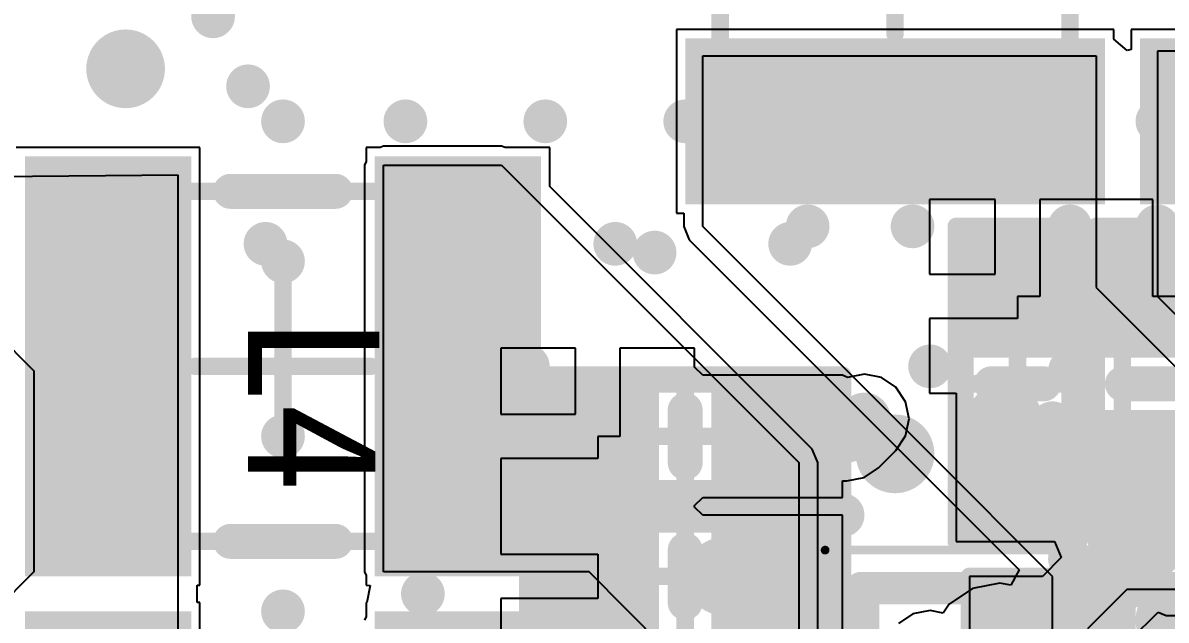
# Model space of a CAD drawing. Header units: millimetres. Extents: x 15 to 120, y 22 to 104.
# Drawn here: x 74.51 to 81.05, y 69.65 to 73.06 of the extents above; entities that cross this region are included whole.
import ezdxf

# ---------------------------------------------------------------- set-up
doc = ezdxf.new("R2010")
doc.units = ezdxf.units.MM
for name, color, linetype in [('BottomLayer', 5, 'Continuous'), ('BottomOverlay', 54, 'Continuous'), ('BottomPaste', 16, 'Continuous'), ('BottomSolder', 6, 'Continuous'), ('Mechanical13', 56, 'Continuous'), ('Mechanical15', 56, 'Continuous'), ('MultiLayer', 9, 'Continuous'), ('TopLayer', 1, 'Continuous'), ('TopOverlay', 2, 'Continuous'), ('TopPaste', 8, 'Continuous'), ('TopSolder', 216, 'Continuous')]:
    doc.layers.add(name, color=color, linetype=linetype)

msp = doc.modelspace()

# ---------------------------------------------------------------- linework, layer by layer
at = {"layer": 'BottomLayer'}
for p, q in [((80.07302247999999, 72.05400118), (79.69602298, 72.05400118)), ((79.69602298, 72.05400118), (79.69602298, 71.62700178)), ((80.07302247999999, 71.62700178), (80.07302247999999, 72.05400118)), ((80.49599597999999, 72.05400118), (80.32702248, 72.05400118)), ((80.32702248, 72.05400118), (80.32702248, 71.50000177999999)), ((80.97299527999999, 72.05402404), (80.49599597999999, 72.05402404)), ((80.49599597999999, 72.05402404), (80.49599597999999, 72.05400118)), ((80.97299527999999, 71.50002463999999), (80.97299527999999, 72.05402404)), ((79.69602298, 71.62700178), (80.07302247999999, 71.62700178)), ((80.32702248, 71.50000177999999), (80.20002248, 71.50000177999999)), ((80.20002248, 71.50000177999999), (80.20002248, 71.37300178)), ((81.22699528, 71.50002463999999), (80.97299527999999, 71.50002463999999)), ((80.20002248, 71.37300178), (79.69602298, 71.37300178)), ((79.69602298, 71.37300178), (79.69602298, 70.94600238)), ((77.67299933999999, 71.20400287999999), (77.24599993999999, 71.20400287999999)), ((77.24599993999999, 71.20400287999999), (77.24599993999999, 70.82700338)), ((77.67299933999999, 70.82700338), (77.67299933999999, 71.20400287999999)), ((78.35399874, 71.20400287999999), (77.92699934, 71.20400287999999)), ((77.92699934, 71.20400287999999), (77.92699934, 70.70000338)), ((78.35399874, 71.09600716), (78.35399874, 71.20400287999999)), ((78.40000322, 71.05000522), (78.35399874, 71.09600716)), ((78.4247098, 71.05000267999999), (78.40000322, 71.05000522)), ((78.42471234, 71.05000522), (78.4247098, 71.05000267999999)), ((78.42471488, 71.05000267999999), (78.42471234, 71.05000522)), ((79.19999399999999, 71.05000267999999), (78.42471488, 71.05000267999999)), ((79.19999908, 71.05000776), (79.19999399999999, 71.05000267999999)), ((79.19999908, 71.05000522), (79.19999908, 71.05000776)), ((79.22731678, 71.03540276), (79.19999908, 71.05000522)), ((79.22745393999999, 71.0354942), (79.22731678, 71.03540276)), ((79.3250001, 71.05489472), (79.22745393999999, 71.0354942)), ((79.42254625999999, 71.0354942), (79.3250001, 71.05489472)), ((79.50523849999999, 70.98023904), (79.42254625999999, 71.0354942)), ((79.56049365999999, 70.8975468), (79.50523849999999, 70.98023904)), ((79.69602298, 70.94600238), (79.85002064, 70.94600238)), ((79.85002064, 70.94600238), (79.85002064, 70.90000044)), ((79.57989418, 70.80000064), (79.56049365999999, 70.8975468)), ((79.85002064, 70.90000044), (79.85002318, 70.90000044)), ((79.85002318, 70.90000044), (79.85002318, 70.10000457999999)), ((77.24599993999999, 70.82700338), (77.67299933999999, 70.82700338)), ((79.56049365999999, 70.70245448), (79.57989418, 70.80000064)), ((77.92699934, 70.70000338), (77.79999934, 70.70000338)), ((77.79999934, 70.70000338), (77.79999934, 70.57300338)), ((79.50523849999999, 70.61976224), (79.56049365999999, 70.70245448)), ((79.40524124, 70.51976497999999), (79.50523849999999, 70.61976224)), ((77.79999934, 70.57300338), (77.24599993999999, 70.57300338)), ((77.24599993999999, 70.57300338), (77.24599993999999, 70.40402225999999)), ((79.322549, 70.46450981999999), (79.40524124, 70.51976497999999)), ((79.19999908, 70.35000407999999), (79.19999908, 70.44510676)), ((79.19999908, 70.44510676), (79.22500284, 70.44510676)), ((79.22500284, 70.44510676), (79.322549, 70.46450981999999)), ((77.24599993999999, 70.40402225999999), (77.24597707999999, 70.40402225999999)), ((77.24597707999999, 70.40402225999999), (77.24597707999999, 70.02702276)), ((78.35399874, 70.3039996), (78.40000322, 70.35000154)), ((78.40000322, 70.35000154), (78.4247098, 70.35000407999999)), ((78.4247098, 70.35000407999999), (78.42471234, 70.35000154)), ((78.42471234, 70.35000154), (78.42471234, 70.35000407999999)), ((78.42471234, 70.35000407999999), (79.19999908, 70.35000407999999)), ((78.35399874, 70.29605194), (78.35399874, 70.3039996)), ((78.40002607999999, 70.25002459999999), (78.35399874, 70.29605194)), ((78.42468694, 70.25002205999999), (78.40002607999999, 70.25002459999999)), ((78.40002607999999, 70.25002459999999), (78.40002607999999, 70.25002459999999)), ((78.40002607999999, 70.25002459999999), (78.40002607999999, 70.25002459999999)), ((78.40002607999999, 70.25002459999999), (78.40002607999999, 70.25002459999999)), ((78.42468948, 70.25002459999999), (78.42468694, 70.25002205999999)), ((78.42469202, 70.25002205999999), (78.42468948, 70.25002459999999)), ((79.20002448, 70.25002205999999), (78.42469202, 70.25002205999999)), ((79.20002448, 69.55002345999999), (79.20002448, 70.25002205999999)), ((79.85002318, 70.10000457999999), (80.41174926, 70.10000457999999)), ((80.41174926, 70.10000457999999), (80.45001943999999, 70.00761462)), ((77.24597707999999, 70.02702276), (77.79997648, 70.02702276)), ((77.79997648, 70.02702276), (77.79997648, 69.77302275999999)), ((80.45001943999999, 70.00761462), (80.34242757999999, 69.9000253)), ((80.34242757999999, 69.9000253), (79.92500652, 69.9000253)), ((79.92500652, 69.9000253), (79.92500652, 69.12469284)), ((77.79997648, 69.77302275999999), (77.24597707999999, 69.77302275999999)), ((77.24597707999999, 69.77302275999999), (77.24597707999999, 69.39602325999999)), ((80.84619339999999, 69.53863663999999), (81.0036353, 69.69608108)), ((81.0036353, 69.69608108), (81.04974899999999, 69.67698028)), ((81.04974899999999, 69.67698028), (81.60002476, 69.67698028))]:
    msp.add_line(p, q, dxfattribs=at)
for points, const_width in [([(75.73750156, 72.69999938, 1), (75.86250004, 72.69999938, 1)], 0.12499848), ([(74.83750082, 71.80000118, 1), (74.96249929999999, 71.80000118, 1)], 0.12499848), ([(75.83750135999999, 71.80000118, 1), (75.96249983999999, 71.80000118, 1)], 0.12499848), ([(76.83750189999999, 71.80000118, 1), (76.96250038, 71.80000118, 1)], 0.12499848), ([(77.8374999, 71.80000118, 1), (77.96249838, 71.80000118, 1)], 0.12499848), ([(78.83750044, 71.80000118, 1), (78.96249892, 71.80000118, 1)], 0.12499848), ([(80.01249935999999, 71.67500016, 1), (80.13749784, 71.67500016, 1)], 0.12499848), ([(80.26250139999999, 71.67500016, 1), (80.38749988, 71.67500016, 1)], 0.12499848), ([(80.8125003, 71.67500016, 1), (80.93749878, 71.67500016, 1)], 0.12499848), ([(80.13752324, 71.50000177999999, 1), (80.26252172, 71.50000177999999, 1)], 0.12499848), ([(77.56249917999999, 70.82500186, 1), (77.68749765999999, 70.82500186, 1)], 0.12499848), ([(79.25000152, 70.80000064, 1), (79.39999868, 70.80000064, 1)], 0.1499997), ([(79.26250085999999, 70.80000064, 1), (79.38749933999999, 70.80000064, 1)], 0.12499848), ([(80.33750252, 70.77500196, 1), (80.46250099999999, 70.77500196, 1)], 0.12499848), ([(77.73750009999999, 70.70000338, 1), (77.86249858, 70.70000338, 1)], 0.12499848), ([(77.73750518, 70.69999829999999, 1), (77.86250366, 70.69999829999999, 1)], 0.12499848), ([(77.73750518, 70.69999829999999, 1), (77.86250366, 70.69999829999999, 1)], 0.12499848), ([(78.7250013, 70.70000338, 1), (78.87499846, 70.70000338, 1)], 0.1499997), ([(79.15000425999999, 70.70000338, 1), (79.30000142, 70.70000338, 1)], 0.1499997), ([(79.15000425999999, 70.70000338, 1), (79.30000142, 70.70000338, 1)], 0.1499997), ([(77.56249917999999, 70.57499982, 1), (77.68749765999999, 70.57499982, 1)], 0.12499848), ([(80.99999548, 70.49997583999999, 1), (81.19999508, 70.49997583999999, 1)], 0.1999996), ([(80.8125003, 70.32500032, 1), (80.93749878, 70.32500032, 1)], 0.12499848), ([(80.99999548, 70.22501575999999, 1), (81.19999508, 70.22501575999999, 1)], 0.1999996), ([(80.99999548, 70.22501575999999, 1), (81.19999508, 70.22501575999999, 1)], 0.1999996), ([(77.56250172, 70.02500092, 1), (77.6875002, 70.02500092, 1)], 0.12499848), ([(77.73750518, 70.02500092, 1), (77.86250366, 70.02500092, 1)], 0.12499848), ([(77.73750518, 70.02500092, 1), (77.86250366, 70.02500092, 1)], 0.12499848), ([(78.73752603999999, 69.90002276, 1), (78.86252452, 69.90002276, 1)], 0.12499848), ([(77.56250172, 69.77499888, 1), (77.6875002, 69.77499888, 1)], 0.12499848), ([(77.73750518, 69.77499888, 1), (77.86250366, 69.77499888, 1)], 0.12499848), ([(77.73750518, 69.77499888, 1), (77.86250366, 69.77499888, 1)], 0.12499848), ([(80.58750202, 69.6500004, 1), (80.71250049999999, 69.6500004, 1)], 0.12499848), ([(81.10000036, 69.6000005, 1), (81.29999996, 69.6000005, 1)], 0.1999996), ([(80.27500581999999, 69.5000261, 1), (80.47500542, 69.5000261, 1)], 0.1999996)]:
    msp.add_lwpolyline(points, format="xyb", close=True, dxfattribs=dict(at, const_width=const_width))
for points, const_width in [([(80.20002248, 71.50000177999999), (82.10002376, 71.50000177999999)], 0.2499995), ([(79.22500284, 70.70000338), (79.3250001, 70.80000064)], 0.2999994), ([(77.79999934, 70.70000338), (77.80000442, 70.69999829999999)], 0.2499995), ([(77.80000442, 70.02500092), (77.80000442, 70.69999829999999)], 0.2499995), ([(78.79999988, 70.70000338), (79.22500284, 70.70000338)], 0.2999994), ([(81.09999528, 70.22501575999999), (81.09999528, 70.49997583999999)], 0.3999992), ([(80.37500562, 69.5000261), (81.09999528, 70.22501575999999)], 0.3999992), ([(77.80000442, 69.77499888), (77.80000442, 70.02500092)], 0.2499995), ([(77.80000442, 66.9749994), (77.80000442, 69.77499888)], 0.2499995), ([(81.20000016, 69.6000005), (81.57498036, 69.6000005)], 0.3999992)]:
    msp.add_lwpolyline(points, dxfattribs=dict(at, const_width=const_width))
for points in [[(79.95002298, 71.20000238), (80.45002198, 71.20000238), (79.95002298, 71.80000118), (80.45002198, 71.80000118)], [(80.74999598, 71.20002524), (81.44999458, 71.20002524), (80.74999598, 71.80002404), (81.44999458, 71.80002404)], [(78.09999873999999, 70.45000388), (78.09999873999999, 70.95000288), (77.49999994, 70.45000388), (77.49999994, 70.95000288)], [(79.09999927999999, 70.45000388), (79.09999927999999, 70.95000288), (78.50000048, 70.45000388), (78.50000048, 70.95000288)], [(79.95002298, 70.20000438), (80.45002198, 70.20000438), (79.95002298, 70.80000317999999), (80.45002198, 70.80000317999999)], [(80.74999598, 70.19997644), (81.44999458, 70.19997644), (80.74999598, 70.79997524), (81.44999458, 70.79997524)], [(78.09997588, 69.65002326), (78.09997588, 70.15002226), (77.49997708, 69.65002326), (77.49997708, 70.15002226)], [(79.10002467999999, 69.65002326), (79.10002467999999, 70.15002226), (78.50002588, 69.65002326), (78.50002588, 70.15002226)], [(80.72500491999999, 69.80002549999999), (80.02500631999999, 69.80002549999999), (80.72500491999999, 69.2000267), (80.02500631999999, 69.2000267)]]:
    msp.add_solid(points, dxfattribs=at)
at = {"layer": 'BottomOverlay', "const_width": 0.1999996}
for points in [[(80.05001007999999, 70.99997737999999), (80.34998408, 70.99997737999999)], [(80.80002128, 71.00000023999999), (81.40002007999999, 71.00000023999999)], [(78.30000088, 70.55000113999999), (78.30000088, 70.85000054)], [(78.30000088, 69.75001035999999), (78.30000088, 70.04998436)]]:
    msp.add_lwpolyline(points, dxfattribs=at)
at = {"layer": 'BottomOverlay', "const_width": 0.0999998}
for points in [[(80.00001017999999, 70.99997737999999, 1), (80.10000998, 70.99997737999999, 1)], [(80.29998418, 70.99997737999999, 1), (80.39998398, 70.99997737999999, 1)], [(80.75002137999999, 71.00000023999999, 1), (80.85002118, 71.00000023999999, 1)], [(78.25000098, 70.85000054, 1), (78.35000078, 70.85000054, 1)], [(78.25000098, 70.55000113999999, 1), (78.35000078, 70.55000113999999, 1)], [(78.25000098, 70.04998436, 1), (78.35000078, 70.04998436, 1)], [(78.25000098, 69.75001035999999, 1), (78.35000078, 69.75001035999999, 1)]]:
    msp.add_lwpolyline(points, format="xyb", close=True, dxfattribs=at)
at = {"layer": 'BottomPaste'}
for points in [[(79.95002298, 71.20000238), (80.45002198, 71.20000238), (79.95002298, 71.80000118), (80.45002198, 71.80000118)], [(79.95002298, 71.20000238), (80.45002198, 71.20000238), (79.95002298, 71.80000118), (80.45002198, 71.80000118)], [(80.74999598, 71.20002524), (81.44999458, 71.20002524), (80.74999598, 71.80002404), (81.44999458, 71.80002404)], [(80.74999598, 71.20002524), (81.44999458, 71.20002524), (80.74999598, 71.80002404), (81.44999458, 71.80002404)], [(78.09999873999999, 70.45000388), (78.09999873999999, 70.95000288), (77.49999994, 70.45000388), (77.49999994, 70.95000288)], [(78.09999873999999, 70.45000388), (78.09999873999999, 70.95000288), (77.49999994, 70.45000388), (77.49999994, 70.95000288)], [(79.09999927999999, 70.45000388), (79.09999927999999, 70.95000288), (78.50000048, 70.45000388), (78.50000048, 70.95000288)], [(79.09999927999999, 70.45000388), (79.09999927999999, 70.95000288), (78.50000048, 70.45000388), (78.50000048, 70.95000288)], [(79.95002298, 70.20000438), (80.45002198, 70.20000438), (79.95002298, 70.80000317999999), (80.45002198, 70.80000317999999)], [(79.95002298, 70.20000438), (80.45002198, 70.20000438), (79.95002298, 70.80000317999999), (80.45002198, 70.80000317999999)], [(80.74999598, 70.19997644), (81.44999458, 70.19997644), (80.74999598, 70.79997524), (81.44999458, 70.79997524)], [(80.74999598, 70.19997644), (81.44999458, 70.19997644), (80.74999598, 70.79997524), (81.44999458, 70.79997524)], [(78.09997588, 69.65002326), (78.09997588, 70.15002226), (77.49997708, 69.65002326), (77.49997708, 70.15002226)], [(78.09997588, 69.65002326), (78.09997588, 70.15002226), (77.49997708, 69.65002326), (77.49997708, 70.15002226)], [(79.10002467999999, 69.65002326), (79.10002467999999, 70.15002226), (78.50002588, 69.65002326), (78.50002588, 70.15002226)], [(79.10002467999999, 69.65002326), (79.10002467999999, 70.15002226), (78.50002588, 69.65002326), (78.50002588, 70.15002226)], [(80.72500491999999, 69.80002549999999), (80.02500631999999, 69.80002549999999), (80.72500491999999, 69.2000267), (80.02500631999999, 69.2000267)], [(80.72500491999999, 69.80002549999999), (80.02500631999999, 69.80002549999999), (80.72500491999999, 69.2000267), (80.02500631999999, 69.2000267)]]:
    msp.add_solid(points, dxfattribs=at)
at = {"layer": 'BottomSolder'}
for points in [[(79.90002308, 71.15000248), (80.50002187999999, 71.15000248), (79.90002308, 71.85000108), (80.50002187999999, 71.85000108)], [(79.90002308, 71.15000248), (80.50002187999999, 71.15000248), (79.90002308, 71.85000108), (80.50002187999999, 71.85000108)], [(80.69999607999999, 71.15002534), (81.49999448, 71.15002534), (80.69999607999999, 71.85002394), (81.49999448, 71.85002394)], [(80.69999607999999, 71.15002534), (81.49999448, 71.15002534), (80.69999607999999, 71.85002394), (81.49999448, 71.85002394)], [(78.14999863999999, 70.40000398), (78.14999863999999, 71.00000278), (77.45000003999999, 70.40000398), (77.45000003999999, 71.00000278)], [(78.14999863999999, 70.40000398), (78.14999863999999, 71.00000278), (77.45000003999999, 70.40000398), (77.45000003999999, 71.00000278)], [(79.14999918, 70.40000398), (79.14999918, 71.00000278), (78.45000058, 70.40000398), (78.45000058, 71.00000278)], [(79.14999918, 70.40000398), (79.14999918, 71.00000278), (78.45000058, 70.40000398), (78.45000058, 71.00000278)], [(79.90002308, 70.15000447999999), (80.50002187999999, 70.15000447999999), (79.90002308, 70.85000308), (80.50002187999999, 70.85000308)], [(79.90002308, 70.15000447999999), (80.50002187999999, 70.15000447999999), (79.90002308, 70.85000308), (80.50002187999999, 70.85000308)], [(80.69999607999999, 70.14997654), (81.49999448, 70.14997654), (80.69999607999999, 70.84997514), (81.49999448, 70.84997514)], [(80.69999607999999, 70.14997654), (81.49999448, 70.14997654), (80.69999607999999, 70.84997514), (81.49999448, 70.84997514)], [(78.14997577999999, 69.60002336), (78.14997577999999, 70.20002216), (77.44997717999999, 69.60002336), (77.44997717999999, 70.20002216)], [(78.14997577999999, 69.60002336), (78.14997577999999, 70.20002216), (77.44997717999999, 69.60002336), (77.44997717999999, 70.20002216)], [(79.15002458, 69.60002336), (79.15002458, 70.20002216), (78.45002597999999, 69.60002336), (78.45002597999999, 70.20002216)], [(79.15002458, 69.60002336), (79.15002458, 70.20002216), (78.45002597999999, 69.60002336), (78.45002597999999, 70.20002216)], [(80.77500481999999, 69.85002539999999), (79.97500642, 69.85002539999999), (80.77500481999999, 69.15002679999999), (79.97500642, 69.15002679999999)], [(80.77500481999999, 69.85002539999999), (79.97500642, 69.85002539999999), (80.77500481999999, 69.15002679999999), (79.97500642, 69.15002679999999)]]:
    msp.add_solid(points, dxfattribs=at)
at = {"layer": 'Mechanical13', "const_width": 0.0999998}
for points in [[(78.50001825999999, 72.34997976), (78.50001825999999, 74.65000056)], [(80.50001426, 72.34997976), (80.50001426, 74.65000056)], [(78.50001825999999, 72.34997976), (80.50001426, 72.34997976)], [(74.85000269999999, 72.09999549999999), (77.15002349999999, 72.09999549999999)], [(74.85000269999999, 70.0999995), (74.85000269999999, 72.09999549999999)], [(77.15002349999999, 70.0999995), (77.15002349999999, 72.09999549999999)], [(79.89999768, 70.45001658), (79.89999768, 71.54998898)], [(79.89999768, 71.54998898), (80.49999648, 71.54998898)], [(80.49999648, 70.45001658), (80.49999648, 71.54998898)], [(80.80002128, 70.44998864), (80.80002128, 71.55001184)], [(80.80002128, 71.55001184), (81.40002007999999, 71.55001184)], [(77.74999944, 70.40000398), (77.74999944, 71.00000278)], [(77.74999944, 71.00000278), (78.84999977999999, 71.00000278)], [(78.84999977999999, 70.40000398), (78.84999977999999, 71.00000278)], [(79.89999768, 70.45001658), (80.49999648, 70.45001658)], [(80.80002128, 70.44998864), (81.40002007999999, 70.44998864)], [(77.74999944, 70.40000398), (78.84999977999999, 70.40000398)], [(77.74998928, 70.19999675999999), (78.85001247999999, 70.19999675999999)], [(77.74998928, 69.59999796), (77.74998928, 70.19999675999999)], [(78.85001247999999, 69.59999796), (78.85001247999999, 70.19999675999999)], [(74.85000269999999, 70.0999995), (77.15002349999999, 70.0999995)], [(79.35999622, 64.3099806), (79.35999622, 69.7899798)], [(79.35999622, 69.7899798), (84.83999542, 69.7899798)]]:
    msp.add_lwpolyline(points, dxfattribs=at)
at = {"layer": 'Mechanical13', "const_width": 0.0499999}
for points in [[(78.47501958, 72.34997976, 1), (78.52501694, 72.34997976, 1)], [(78.47501958, 72.34997976, 1), (78.52501694, 72.34997976, 1)], [(80.47501557999999, 72.34997976, 1), (80.52501294, 72.34997976, 1)], [(80.47501557999999, 72.34997976, 1), (80.52501294, 72.34997976, 1)], [(74.82500402, 72.09999549999999, 1), (74.87500138, 72.09999549999999, 1)], [(74.82500402, 72.09999549999999, 1), (74.87500138, 72.09999549999999, 1)], [(77.12502482, 72.09999549999999, 1), (77.17502218, 72.09999549999999, 1)], [(77.12502482, 72.09999549999999, 1), (77.17502218, 72.09999549999999, 1)], [(79.874999, 71.54998898, 1), (79.92499636, 71.54998898, 1)], [(79.874999, 71.54998898, 1), (79.92499636, 71.54998898, 1)], [(80.4749978, 71.54998898, 1), (80.52499515999999, 71.54998898, 1)], [(80.4749978, 71.54998898, 1), (80.52499515999999, 71.54998898, 1)], [(80.7750226, 71.55001184, 1), (80.82501995999999, 71.55001184, 1)], [(80.7750226, 71.55001184, 1), (80.82501995999999, 71.55001184, 1)], [(77.72500076, 71.00000278, 1), (77.77499811999999, 71.00000278, 1)], [(77.72500076, 71.00000278, 1), (77.77499811999999, 71.00000278, 1)], [(78.8250011, 71.00000278, 1), (78.87499846, 71.00000278, 1)], [(78.8250011, 71.00000278, 1), (78.87499846, 71.00000278, 1)], [(79.874999, 70.45001658, 1), (79.92499636, 70.45001658, 1)], [(79.874999, 70.45001658, 1), (79.92499636, 70.45001658, 1)], [(80.4749978, 70.45001658, 1), (80.52499515999999, 70.45001658, 1)], [(80.4749978, 70.45001658, 1), (80.52499515999999, 70.45001658, 1)], [(80.7750226, 70.44998864, 1), (80.82501995999999, 70.44998864, 1)], [(80.7750226, 70.44998864, 1), (80.82501995999999, 70.44998864, 1)], [(77.72500076, 70.40000398, 1), (77.77499811999999, 70.40000398, 1)], [(77.72500076, 70.40000398, 1), (77.77499811999999, 70.40000398, 1)], [(78.8250011, 70.40000398, 1), (78.87499846, 70.40000398, 1)], [(78.8250011, 70.40000398, 1), (78.87499846, 70.40000398, 1)], [(77.7249906, 70.19999675999999, 1), (77.77498795999999, 70.19999675999999, 1)], [(77.7249906, 70.19999675999999, 1), (77.77498795999999, 70.19999675999999, 1)], [(78.8250138, 70.19999675999999, 1), (78.87501116, 70.19999675999999, 1)], [(78.8250138, 70.19999675999999, 1), (78.87501116, 70.19999675999999, 1)], [(74.82500402, 70.0999995, 1), (74.87500138, 70.0999995, 1)], [(74.82500402, 70.0999995, 1), (74.87500138, 70.0999995, 1)], [(77.12502482, 70.0999995, 1), (77.17502218, 70.0999995, 1)], [(77.12502482, 70.0999995, 1), (77.17502218, 70.0999995, 1)], [(79.33499753999999, 69.7899798, 1), (79.3849949, 69.7899798, 1)], [(79.33499753999999, 69.7899798, 1), (79.3849949, 69.7899798, 1)]]:
    msp.add_lwpolyline(points, format="xyb", close=True, dxfattribs=at)
at = {"layer": 'Mechanical15'}
for points, const_width in [([(78.50001825999999, 72.20001816), (78.50001825999999, 74.80001295999999)], 0.0999998), ([(80.50001426, 72.20001816), (80.50001426, 74.80001295999999)], 0.0999998), ([(79.50001626, 73.00001655999999), (79.50001626, 74.00001456)], 0.0999998), ([(78.50001825999999, 72.20001816), (80.50001426, 72.20001816)], 0.0999998), ([(74.6999903, 72.09999549999999), (77.2999851, 72.09999549999999)], 0.0999998), ([(74.6999903, 70.0999995), (74.6999903, 72.09999549999999)], 0.0999998), ([(77.2999851, 70.0999995), (77.2999851, 72.09999549999999)], 0.0999998), ([(79.85001048, 70.10000457999999), (79.85001048, 71.90000098)], 0.0999998), ([(79.85001048, 71.90000098), (80.54998368, 71.90000098)], 0.0999998), ([(80.54998368, 70.10000457999999), (80.54998368, 71.90000098)], 0.0999998), ([(80.65000888, 70.09997664), (80.65000888, 71.90002384)], 0.0999998), ([(80.65000888, 71.90002384), (81.54998168, 71.90002384)], 0.0999998), ([(76.00001309999999, 70.6000239), (76.00001309999999, 71.6000219)], 0.0999998), ([(80.20002248, 70.70000338), (80.20002248, 71.30000217999999)], 0.0999998), ([(75.49998869999999, 71.0999975), (76.4999867, 71.0999975)], 0.0999998), ([(77.40000013999999, 70.35000407999999), (77.40000013999999, 71.05000267999999)], 0.0999998), ([(77.40000013999999, 71.05000267999999), (79.19999908, 71.05000267999999)], 0.0999998), ([(79.19999908, 70.35000407999999), (79.19999908, 71.05000267999999)], 0.0999998), ([(78.30000088, 70.40000398), (78.30000088, 71.00000278)], 0.0999998), ([(79.89999768, 70.99997737999999), (80.49999648, 70.99997737999999)], 0.0999998), ([(80.80002128, 71.00000023999999), (81.40002007999999, 71.00000023999999)], 0.0999998), ([(77.99999894, 70.70000338), (78.60000027999999, 70.70000338)], 0.0999998), ([(77.40000013999999, 70.35000407999999), (79.19999908, 70.35000407999999)], 0.0999998), ([(77.39997728, 70.24998396), (79.20002448, 70.24998396)], 0.0999998), ([(77.39997728, 69.55001075999999), (77.39997728, 70.24998396)], 0.0999998), ([(79.20002448, 69.55001075999999), (79.20002448, 70.24998396)], 0.0999998), ([(78.30000088, 69.59999796), (78.30000088, 70.19999675999999)], 0.0999998), ([(74.6999903, 70.0999995), (77.2999851, 70.0999995)], 0.0999998), ([(79.85001048, 70.10000457999999), (80.54998368, 70.10000457999999)], 0.0999998), ([(80.65000888, 70.09997664), (81.54998168, 70.09997664)], 0.0999998), ([(79.09999674, 64.04998112), (79.09999674, 70.04997928)], 0.0499999), ([(79.09999674, 70.04997928), (85.0999949, 70.04997928)], 0.0499999), ([(77.99997608, 69.90002276), (78.60002568, 69.90002276)], 0.0999998), ([(79.92501922, 68.0999781), (79.92501922, 69.9000253)], 0.0999998), ([(79.92501922, 69.9000253), (80.82499202, 69.9000253)], 0.0999998), ([(80.82499202, 68.0999781), (80.82499202, 69.9000253)], 0.0999998)]:
    msp.add_lwpolyline(points, dxfattribs=dict(at, const_width=const_width))
for points, const_width in [([(79.47501758, 73.00001655999999, 1), (79.52501493999999, 73.00001655999999, 1)], 0.0499999), ([(78.47501958, 72.20001816, 1), (78.52501694, 72.20001816, 1)], 0.0499999), ([(78.47501958, 72.20001816, 1), (78.52501694, 72.20001816, 1)], 0.0499999), ([(80.47501557999999, 72.20001816, 1), (80.52501294, 72.20001816, 1)], 0.0499999), ([(80.47501557999999, 72.20001816, 1), (80.52501294, 72.20001816, 1)], 0.0499999), ([(74.67499162, 72.09999549999999, 1), (74.72498897999999, 72.09999549999999, 1)], 0.0499999), ([(74.67499162, 72.09999549999999, 1), (74.72498897999999, 72.09999549999999, 1)], 0.0499999), ([(77.27498641999999, 72.09999549999999, 1), (77.32498378, 72.09999549999999, 1)], 0.0499999), ([(77.27498641999999, 72.09999549999999, 1), (77.32498378, 72.09999549999999, 1)], 0.0499999), ([(79.8250118, 71.90000098, 1), (79.87500915999999, 71.90000098, 1)], 0.0499999), ([(79.8250118, 71.90000098, 1), (79.87500915999999, 71.90000098, 1)], 0.0499999), ([(80.524985, 71.90000098, 1), (80.57498235999999, 71.90000098, 1)], 0.0499999), ([(80.524985, 71.90000098, 1), (80.57498235999999, 71.90000098, 1)], 0.0499999), ([(80.62501019999999, 71.90002384, 1), (80.67500756, 71.90002384, 1)], 0.0499999), ([(80.62501019999999, 71.90002384, 1), (80.67500756, 71.90002384, 1)], 0.0499999), ([(75.97501442, 71.6000219, 1), (76.02501178, 71.6000219, 1)], 0.0499999), ([(80.17502379999999, 71.30000217999999, 1), (80.22502116, 71.30000217999999, 1)], 0.0499999), ([(75.47499001999999, 71.0999975, 1), (75.52498738, 71.0999975, 1)], 0.0499999), ([(76.47498802, 71.0999975, 1), (76.52498537999999, 71.0999975, 1)], 0.0499999), ([(77.37500146, 71.05000267999999, 1), (77.42499882, 71.05000267999999, 1)], 0.0499999), ([(77.37500146, 71.05000267999999, 1), (77.42499882, 71.05000267999999, 1)], 0.0499999), ([(79.1750004, 71.05000267999999, 1), (79.22499776, 71.05000267999999, 1)], 0.0499999), ([(79.1750004, 71.05000267999999, 1), (79.22499776, 71.05000267999999, 1)], 0.0499999), ([(78.27500219999999, 71.00000278, 1), (78.32499956, 71.00000278, 1)], 0.0499999), ([(79.874999, 70.99997737999999, 1), (79.92499636, 70.99997737999999, 1)], 0.0499999), ([(80.4749978, 70.99997737999999, 1), (80.52499515999999, 70.99997737999999, 1)], 0.0499999), ([(80.7750226, 71.00000023999999, 1), (80.82501995999999, 71.00000023999999, 1)], 0.0499999), ([(77.97500026, 70.70000338, 1), (78.02499762, 70.70000338, 1)], 0.0499999), ([(78.5750016, 70.70000338, 1), (78.62499896, 70.70000338, 1)], 0.0499999), ([(80.17502379999999, 70.70000338, 1), (80.22502116, 70.70000338, 1)], 0.0499999), ([(75.97501442, 70.6000239, 1), (76.02501178, 70.6000239, 1)], 0.0499999), ([(78.27500219999999, 70.40000398, 1), (78.32499956, 70.40000398, 1)], 0.0499999), ([(77.37500146, 70.35000407999999, 1), (77.42499882, 70.35000407999999, 1)], 0.0499999), ([(77.37500146, 70.35000407999999, 1), (77.42499882, 70.35000407999999, 1)], 0.0499999), ([(79.1750004, 70.35000407999999, 1), (79.22499776, 70.35000407999999, 1)], 0.0499999), ([(79.1750004, 70.35000407999999, 1), (79.22499776, 70.35000407999999, 1)], 0.0499999), ([(77.37497859999999, 70.24998396, 1), (77.42497596, 70.24998396, 1)], 0.0499999), ([(77.37497859999999, 70.24998396, 1), (77.42497596, 70.24998396, 1)], 0.0499999), ([(79.1750258, 70.24998396, 1), (79.22502315999999, 70.24998396, 1)], 0.0499999), ([(79.1750258, 70.24998396, 1), (79.22502315999999, 70.24998396, 1)], 0.0499999), ([(78.27500219999999, 70.19999675999999, 1), (78.32499956, 70.19999675999999, 1)], 0.0499999), ([(74.67499162, 70.0999995, 1), (74.72498897999999, 70.0999995, 1)], 0.0499999), ([(74.67499162, 70.0999995, 1), (74.72498897999999, 70.0999995, 1)], 0.0499999), ([(77.27498641999999, 70.0999995, 1), (77.32498378, 70.0999995, 1)], 0.0499999), ([(77.27498641999999, 70.0999995, 1), (77.32498378, 70.0999995, 1)], 0.0499999), ([(79.8250118, 70.10000457999999, 1), (79.87500915999999, 70.10000457999999, 1)], 0.0499999), ([(79.8250118, 70.10000457999999, 1), (79.87500915999999, 70.10000457999999, 1)], 0.0499999), ([(80.524985, 70.10000457999999, 1), (80.57498235999999, 70.10000457999999, 1)], 0.0499999), ([(80.524985, 70.10000457999999, 1), (80.57498235999999, 70.10000457999999, 1)], 0.0499999), ([(80.62501019999999, 70.09997664, 1), (80.67500756, 70.09997664, 1)], 0.0499999), ([(80.62501019999999, 70.09997664, 1), (80.67500756, 70.09997664, 1)], 0.0499999), ([(79.08749739999999, 70.04997928, 1), (79.11249608, 70.04997928, 1)], 0.02499868), ([(79.08749739999999, 70.04997928, 1), (79.11249608, 70.04997928, 1)], 0.02499868), ([(77.9749774, 69.90002276, 1), (78.02497475999999, 69.90002276, 1)], 0.0499999), ([(78.57502699999999, 69.90002276, 1), (78.62502436, 69.90002276, 1)], 0.0499999), ([(79.90002054, 69.9000253, 1), (79.95001789999999, 69.9000253, 1)], 0.0499999), ([(79.90002054, 69.9000253, 1), (79.95001789999999, 69.9000253, 1)], 0.0499999), ([(80.79999334, 69.9000253, 1), (80.84999069999999, 69.9000253, 1)], 0.0499999), ([(80.79999334, 69.9000253, 1), (80.84999069999999, 69.9000253, 1)], 0.0499999)]:
    msp.add_lwpolyline(points, format="xyb", close=True, dxfattribs=dict(at, const_width=const_width))
at = {"layer": 'MultiLayer'}
for points, const_width in [([(75.53750196, 73.10000112, 1), (75.66250044, 73.10000112, 1)], 0.12499848), ([(74.98750052, 72.80000172, 1), (75.21249879999999, 72.80000172, 1)], 0.22499828), ([(75.73750156, 72.69999938, 1), (75.86250004, 72.69999938, 1)], 0.12499848), ([(75.93750116, 72.49999978, 1), (76.06249964, 72.49999978, 1)], 0.12499848), ([(76.6375023, 72.49999978, 1), (76.76250078, 72.49999978, 1)], 0.12499848), ([(77.4375007, 72.49999978, 1), (77.56249917999999, 72.49999978, 1)], 0.12499848), ([(78.23750163999999, 72.49999978, 1), (78.36250011999999, 72.49999978, 1)], 0.12499848), ([(78.93750278, 72.49999978, 1), (79.06250125999999, 72.49999978, 1)], 0.12499848), ([(79.83750098, 72.49999978, 1), (79.96249945999999, 72.49999978, 1)], 0.12499848), ([(80.43750232, 72.49999978, 1), (80.5625008, 72.49999978, 1)], 0.12499848), ([(80.93750132, 72.49999978, 1), (81.0624998, 72.49999978, 1)], 0.12499848), ([(78.93750278, 71.90000098, 1), (79.06250125999999, 71.90000098, 1)], 0.12499848), ([(79.53750158, 71.90000098, 1), (79.66250006, 71.90000098, 1)], 0.12499848), ([(80.43750232, 71.90000098, 1), (80.5625008, 71.90000098, 1)], 0.12499848), ([(80.93750132, 71.90000098, 1), (81.0624998, 71.90000098, 1)], 0.12499848), ([(74.83750082, 71.80000118, 1), (74.96249929999999, 71.80000118, 1)], 0.12499848), ([(75.83750135999999, 71.80000118, 1), (75.96249983999999, 71.80000118, 1)], 0.12499848), ([(76.83750189999999, 71.80000118, 1), (76.96250038, 71.80000118, 1)], 0.12499848), ([(77.8374999, 71.80000118, 1), (77.96249838, 71.80000118, 1)], 0.12499848), ([(78.83750044, 71.80000118, 1), (78.96249892, 71.80000118, 1)], 0.12499848), ([(78.06250072, 71.75000127999999, 1), (78.18749919999999, 71.75000127999999, 1)], 0.12499848), ([(75.93750116, 71.70000137999999, 1), (76.06249964, 71.70000137999999, 1)], 0.12499848), ([(76.6375023, 71.70000137999999, 1), (76.76250078, 71.70000137999999, 1)], 0.12499848), ([(80.01249935999999, 71.67500016, 1), (80.13749784, 71.67500016, 1)], 0.12499848), ([(80.26250139999999, 71.67500016, 1), (80.38749988, 71.67500016, 1)], 0.12499848), ([(80.8125003, 71.67500016, 1), (80.93749878, 71.67500016, 1)], 0.12499848), ([(80.93750132, 71.39999944, 1), (81.0624998, 71.39999944, 1)], 0.12499848), ([(77.3375009, 71.10000004, 1), (77.46249938, 71.10000004, 1)], 0.12499848), ([(79.63750137999999, 71.10000004, 1), (79.76249985999999, 71.10000004, 1)], 0.12499848), ([(80.43750232, 71.07500136, 1), (80.5625008, 71.07500136, 1)], 0.12499848), ([(80.01250189999999, 70.77500196, 1), (80.23750018, 70.77500196, 1)], 0.22499828), ([(77.56249917999999, 70.82500186, 1), (77.68749765999999, 70.82500186, 1)], 0.12499848), ([(79.26250085999999, 70.80000064, 1), (79.38749933999999, 70.80000064, 1)], 0.12499848), ([(80.33750252, 70.77500196, 1), (80.46250099999999, 70.77500196, 1)], 0.12499848), ([(75.93750116, 70.70000084, 1), (76.06249964, 70.70000084, 1)], 0.12499848), ([(78.83750044, 70.70000084, 1), (78.96249892, 70.70000084, 1)], 0.12499848), ([(79.38750188, 70.60000104, 1), (79.61250016, 70.60000104, 1)], 0.22499828), ([(77.56249917999999, 70.57499982, 1), (77.68749765999999, 70.57499982, 1)], 0.12499848), ([(77.4375007, 70.50000124, 1), (77.56249917999999, 70.50000124, 1)], 0.12499848), ([(77.93750224, 70.50000124, 1), (78.06250072, 70.50000124, 1)], 0.12499848), ([(80.06250179999999, 70.50000124, 1), (80.18750028, 70.50000124, 1)], 0.12499848), ([(76.6375023, 70.40000144, 1), (76.76250078, 70.40000144, 1)], 0.12499848), ([(80.8125003, 70.32500032, 1), (80.93749878, 70.32500032, 1)], 0.12499848), ([(79.13750238, 70.24999919999999, 1), (79.26250085999999, 70.24999919999999, 1)], 0.12499848), ([(77.56250172, 70.02500092, 1), (77.6875002, 70.02500092, 1)], 0.12499848), ([(78.41250256, 69.8999999, 1), (78.63750084, 69.8999999, 1)], 0.22499828), ([(80.4375074, 70.00000478, 1), (80.56250587999999, 70.00000478, 1)], 0.12499848), ([(78.73750064, 69.8999999, 1), (78.86249912, 69.8999999, 1)], 0.12499848), ([(78.73752603999999, 69.90002276, 1), (78.86252452, 69.90002276, 1)], 0.12499848), ([(80.83750151999999, 69.85, 1), (80.96249999999999, 69.85, 1)], 0.12499848), ([(76.7375021, 69.80000009999999, 1), (76.86250058, 69.80000009999999, 1)], 0.12499848), ([(77.4375007, 69.80000009999999, 1), (77.56249917999999, 69.80000009999999, 1)], 0.12499848), ([(77.56250172, 69.77499888, 1), (77.6875002, 69.77499888, 1)], 0.12499848), ([(77.93750224, 69.80000009999999, 1), (78.06250072, 69.80000009999999, 1)], 0.12499848), ([(75.93750116, 69.7000003, 1), (76.06249964, 69.7000003, 1)], 0.12499848), ([(80.98750376, 69.6500004, 1), (81.21250203999999, 69.6500004, 1)], 0.22499828), ([(80.58750202, 69.6500004, 1), (80.71250049999999, 69.6500004, 1)], 0.12499848)]:
    msp.add_lwpolyline(points, format="xyb", close=True, dxfattribs=dict(at, const_width=const_width))
at = {"layer": 'TopLayer'}
for p, q in [((80.7500163, 73.02499238), (78.25001621999999, 73.02499238)), ((78.25001621999999, 73.02499238), (78.25001621999999, 71.97499194)), ((80.7500163, 72.96865518), (80.7500163, 73.02499238)), ((83.35001618, 73.02498222), (80.85001609999999, 73.02498222)), ((80.85001609999999, 73.02498222), (80.85001609999999, 72.90972972)), ((80.82731865999999, 72.9052136), (80.7500163, 72.96865518)), ((80.85001609999999, 72.90972972), (80.82731865999999, 72.9052136)), ((83.20000123999999, 72.90000151999999), (81.00000055999999, 72.90000151999999)), ((81.00000055999999, 72.90000151999999), (81.00000055999999, 71.50000177999999)), ((78.40000067999999, 71.90000098), (78.40000067999999, 72.8750003)), ((78.40000067999999, 72.8750003), (80.65000126, 72.8750003)), ((80.65000126, 72.8750003), (80.65000126, 71.55000168)), ((75.52501532, 72.34999753999999), (74.47501487999999, 72.34999753999999)), ((75.52501532, 69.84999746), (75.52501532, 72.34999753999999)), ((76.55510215999999, 72.34999753999999), (76.47501088, 72.34999753999999)), ((76.47501088, 72.34999753999999), (76.47501088, 72.26991896)), ((76.57500051999999, 72.35823984), (76.55510215999999, 72.34999753999999)), ((77.25000044, 72.35823984), (76.57500051999999, 72.35823984)), ((77.26989879999999, 72.34999753999999), (77.25000044, 72.35823984)), ((77.52501131999999, 72.34999753999999), (77.26989879999999, 72.34999753999999)), ((77.52501131999999, 72.12806504), (77.52501131999999, 72.34999753999999)), ((76.47501088, 72.26991896), (76.46676096, 72.25000028)), ((76.46676096, 72.25000028), (76.46676096, 69.92500111999999)), ((76.57500051999999, 69.92500111999999), (76.57500051999999, 72.25000028)), ((76.57500051999999, 72.25000028), (77.25000044, 72.25000028)), ((77.25000044, 72.25000028), (78.94999958, 70.55000113999999)), ((75.4000016, 72.19200192), (73.35000062, 72.1750017)), ((75.4000016, 64.79200148), (75.4000016, 72.19200192)), ((79.02653232, 70.6265415), (77.52501131999999, 72.12806504)), ((78.25001621999999, 71.97499194), (78.29176111999999, 71.97499194)), ((78.29176111999999, 71.97499194), (78.29176111999999, 71.90000098)), ((78.29176111999999, 71.90000098), (78.32346285999999, 71.82346316)), ((79.70000062, 70.60000104), (78.40000067999999, 71.90000098)), ((78.32346285999999, 71.82346316), (79.6234628, 70.52346322)), ((80.65000126, 71.55000168), (81.39999976, 70.80000317999999)), ((81.00000055999999, 71.50000177999999), (81.57500068, 70.92499912)), ((74.25000136, 71.40000198), (74.57500198, 71.07500136)), ((74.57500198, 71.07500136), (74.57500198, 69.92500111999999)), ((79.0265374, 70.62653895999999), (79.02653232, 70.6265415)), ((79.05823914, 70.55000113999999), (79.0265374, 70.62653895999999)), ((78.94999958, 70.55000113999999), (78.94999958, 68.72500097999999)), ((79.05823914, 68.76983706), (79.05823914, 70.55000113999999)), ((80.40000176, 69.90000752), (79.70000062, 70.60000104)), ((79.6234628, 70.52346322), (79.62346787999999, 70.52346068)), ((79.62346787999999, 70.52346068), (80.20919187999999, 69.93774176)), ((74.57500198, 69.92500111999999), (74.25000136, 69.6000005)), ((76.46676096, 69.92500111999999), (76.47501088, 69.90508244)), ((76.47501088, 69.90508244), (76.47501088, 69.84999746)), ((77.74999944, 69.92500111999999), (76.57500051999999, 69.92500111999999)), ((78.22499975999999, 69.4500008), (77.74999944, 69.92500111999999)), ((80.20919187999999, 69.93774176), (80.16205201999999, 69.84955042)), ((80.40000176, 69.10000149999999), (80.40000176, 69.90000752)), ((75.50824116, 69.74999765999999), (75.50824116, 69.84999746)), ((75.50824116, 69.84999746), (75.52501532, 69.84999746)), ((76.47501088, 69.84999746), (76.47500834, 69.84999746)), ((76.47500834, 69.84999746), (76.49939488, 69.84807468)), ((76.49939488, 69.84807468), (76.47988767999999, 69.74999765999999)), ((76.49939488, 69.84807468), (76.49939488, 69.84807468)), ((79.94236234, 69.83053851999999), (79.80872785999999, 69.74124736)), ((80.09999474, 69.86189481999999), (79.94236234, 69.83053851999999)), ((80.16205201999999, 69.84955042), (80.09999474, 69.86189481999999)), ((80.82500218, 69.82500132), (80.60000136, 69.6000005)), ((81.24000008, 69.82500132), (80.82500218, 69.82500132)), ((75.52499499999999, 69.74999765999999), (75.50824116, 69.74999765999999)), ((75.52499499999999, 67.24999758), (75.52499499999999, 69.74999765999999)), ((76.47988767999999, 69.74999765999999), (76.47499056, 69.74999765999999)), ((76.47499056, 69.74999765999999), (76.47499056, 69.66986828)), ((79.69999553999999, 69.70487709999999), (79.60245192, 69.68547404)), ((79.77452167999999, 69.69005365999999), (79.69999553999999, 69.70487709999999)), ((79.80872785999999, 69.74124736), (79.77452167999999, 69.69005365999999)), ((76.47499056, 69.66986828), (76.46676096, 69.6500004)), ((79.60245192, 69.68547404), (79.51975714, 69.63021888))]:
    msp.add_line(p, q, dxfattribs=at)
at = {"layer": 'TopLayer', "const_width": 0.12499848}
for points in [[(75.53750196, 73.10000112, 1), (75.66250044, 73.10000112, 1)], [(78.06250072, 71.75000127999999, 1), (78.18749919999999, 71.75000127999999, 1)], [(79.13750238, 70.24999919999999, 1), (79.26250085999999, 70.24999919999999, 1)], [(80.4375074, 70.00000478, 1), (80.56250587999999, 70.00000478, 1)]]:
    msp.add_lwpolyline(points, format="xyb", close=True, dxfattribs=at)
at = {"layer": 'TopLayer'}
for points in [[(78.35001602, 72.07499174), (80.65001649999999, 72.07499174), (78.35001602, 72.92499258), (80.65001649999999, 72.92499258)], [(80.9500159, 72.07498158), (83.25001637999999, 72.07498158), (80.9500159, 72.92498241999999), (83.25001637999999, 72.92498241999999)], [(75.42501552, 69.94999725999999), (75.42501552, 72.24999774), (74.57501468, 69.94999725999999), (74.57501468, 72.24999774)], [(77.42501152, 69.94999725999999), (77.42501152, 72.24999774), (76.57501067999999, 69.94999725999999), (76.57501067999999, 72.24999774)]]:
    msp.add_solid(points, dxfattribs=at)
at = {"layer": 'TopOverlay'}
for points, const_width in [([(75.6999883, 72.09999549999999), (76.2999871, 72.09999549999999)], 0.1999996), ([(75.6999883, 70.0999995), (76.2999871, 70.0999995)], 0.1999996), ([(79.29999633999999, 69.84997967999999), (84.8999953, 69.84997967999999)], 0.1499997), ([(79.29999633999999, 64.54998012), (79.29999633999999, 69.84997967999999)], 0.1499997)]:
    msp.add_lwpolyline(points, dxfattribs=dict(at, const_width=const_width))
for points, const_width in [([(75.6499884, 72.09999549999999, 1), (75.74998819999999, 72.09999549999999, 1)], 0.0999998), ([(76.24998719999999, 72.09999549999999, 1), (76.349987, 72.09999549999999, 1)], 0.0999998), ([(75.6499884, 70.0999995, 1), (75.74998819999999, 70.0999995, 1)], 0.0999998), ([(76.24998719999999, 70.0999995, 1), (76.349987, 70.0999995, 1)], 0.0999998), ([(79.26249578, 69.84997967999999, 1), (79.33749689999999, 69.84997967999999, 1)], 0.07499858), ([(79.26249578, 69.84997967999999, 1), (79.33749689999999, 69.84997967999999, 1)], 0.07499858)]:
    msp.add_lwpolyline(points, format="xyb", close=True, dxfattribs=dict(at, const_width=const_width))
at = {"layer": 'TopPaste'}
for points in [[(78.35001602, 72.07499174), (80.65001649999999, 72.07499174), (78.35001602, 72.92499258), (80.65001649999999, 72.92499258)], [(78.35001602, 72.07499174), (80.65001649999999, 72.07499174), (78.35001602, 72.92499258), (80.65001649999999, 72.92499258)], [(80.9500159, 72.07498158), (83.25001637999999, 72.07498158), (80.9500159, 72.92498241999999), (83.25001637999999, 72.92498241999999)], [(80.9500159, 72.07498158), (83.25001637999999, 72.07498158), (80.9500159, 72.92498241999999), (83.25001637999999, 72.92498241999999)], [(75.42501552, 69.94999725999999), (75.42501552, 72.24999774), (74.57501468, 69.94999725999999), (74.57501468, 72.24999774)], [(75.42501552, 69.94999725999999), (75.42501552, 72.24999774), (74.57501468, 69.94999725999999), (74.57501468, 72.24999774)], [(77.42501152, 69.94999725999999), (77.42501152, 72.24999774), (76.57501067999999, 69.94999725999999), (76.57501067999999, 72.24999774)], [(77.42501152, 69.94999725999999), (77.42501152, 72.24999774), (76.57501067999999, 69.94999725999999), (76.57501067999999, 72.24999774)]]:
    msp.add_solid(points, dxfattribs=at)
at = {"layer": 'TopSolder'}
for points in [[(78.30001612, 72.02499184), (80.7000164, 72.02499184), (78.30001612, 72.97499248), (80.7000164, 72.97499248)], [(78.30001612, 72.02499184), (80.7000164, 72.02499184), (78.30001612, 72.97499248), (80.7000164, 72.97499248)], [(80.900016, 72.02498168), (83.30001628, 72.02498168), (80.900016, 72.97498232), (83.30001628, 72.97498232)], [(80.900016, 72.02498168), (83.30001628, 72.02498168), (80.900016, 72.97498232), (83.30001628, 72.97498232)], [(75.47501541999999, 69.89999736), (75.47501541999999, 72.29999764), (74.52501477999999, 69.89999736), (74.52501477999999, 72.29999764)], [(75.47501541999999, 69.89999736), (75.47501541999999, 72.29999764), (74.52501477999999, 69.89999736), (74.52501477999999, 72.29999764)], [(77.47501142, 69.89999736), (77.47501142, 72.29999764), (76.52501078, 69.89999736), (76.52501078, 72.29999764)], [(77.47501142, 69.89999736), (77.47501142, 72.29999764), (76.52501078, 69.89999736), (76.52501078, 72.29999764)], [(75.4749951, 67.29999748), (75.4749951, 69.69999776), (74.52499446, 67.29999748), (74.52499446, 69.69999776)], [(75.4749951, 67.29999748), (75.4749951, 69.69999776), (74.52499446, 67.29999748), (74.52499446, 69.69999776)], [(77.4749911, 67.29999748), (77.4749911, 69.69999776), (76.52499046, 67.29999748), (76.52499046, 69.69999776)], [(77.4749911, 67.29999748), (77.4749911, 69.69999776), (76.52499046, 67.29999748), (76.52499046, 69.69999776)]]:
    msp.add_solid(points, dxfattribs=at)

# ---------------------------------------------------------------- texts
at = {"layer": 'TopOverlay'}
msp.add_text('L4', height=0.75000104, rotation=270, dxfattribs=at).set_placement((75.80000079999999, 71.39999944))

doc.saveas('drawing.dxf')
